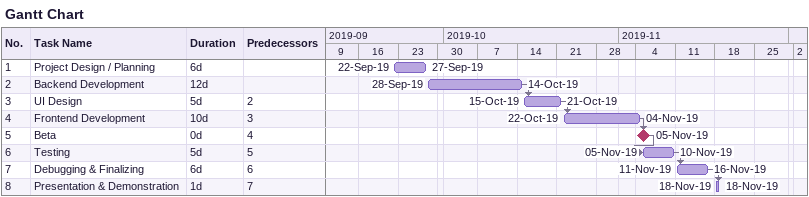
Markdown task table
Gantt Chart

| ID | Task | Duration | Start | Finish | Predecessors |
|---|---|---|---|---|---|
| 1 | Project Design / Planning | 6d | 2019-09-22 | 2019-09-27 |  |
| 2 | Backend Development | 12d | 2019-09-28 | 2019-10-14 |  |
| 3 | UI Design | 5d | 2019-10-15 | 2019-10-21 | 2 |
| 4 | Frontend Development | 10d | 2019-10-22 | 2019-11-04 | 3 |
| 5 | Beta | 0d | 2019-11-05 | 2019-11-05 | 4 |
| 6 | Testing | 5d | 2019-11-05 | 2019-11-10 | 5 |
| 7 | Debugging & Finalizing | 6d | 2019-11-11 | 2019-11-16 | 6 |
| 8 | Presentation & Demonstration | 1d | 2019-11-18 | 2019-11-18 | 7 |
